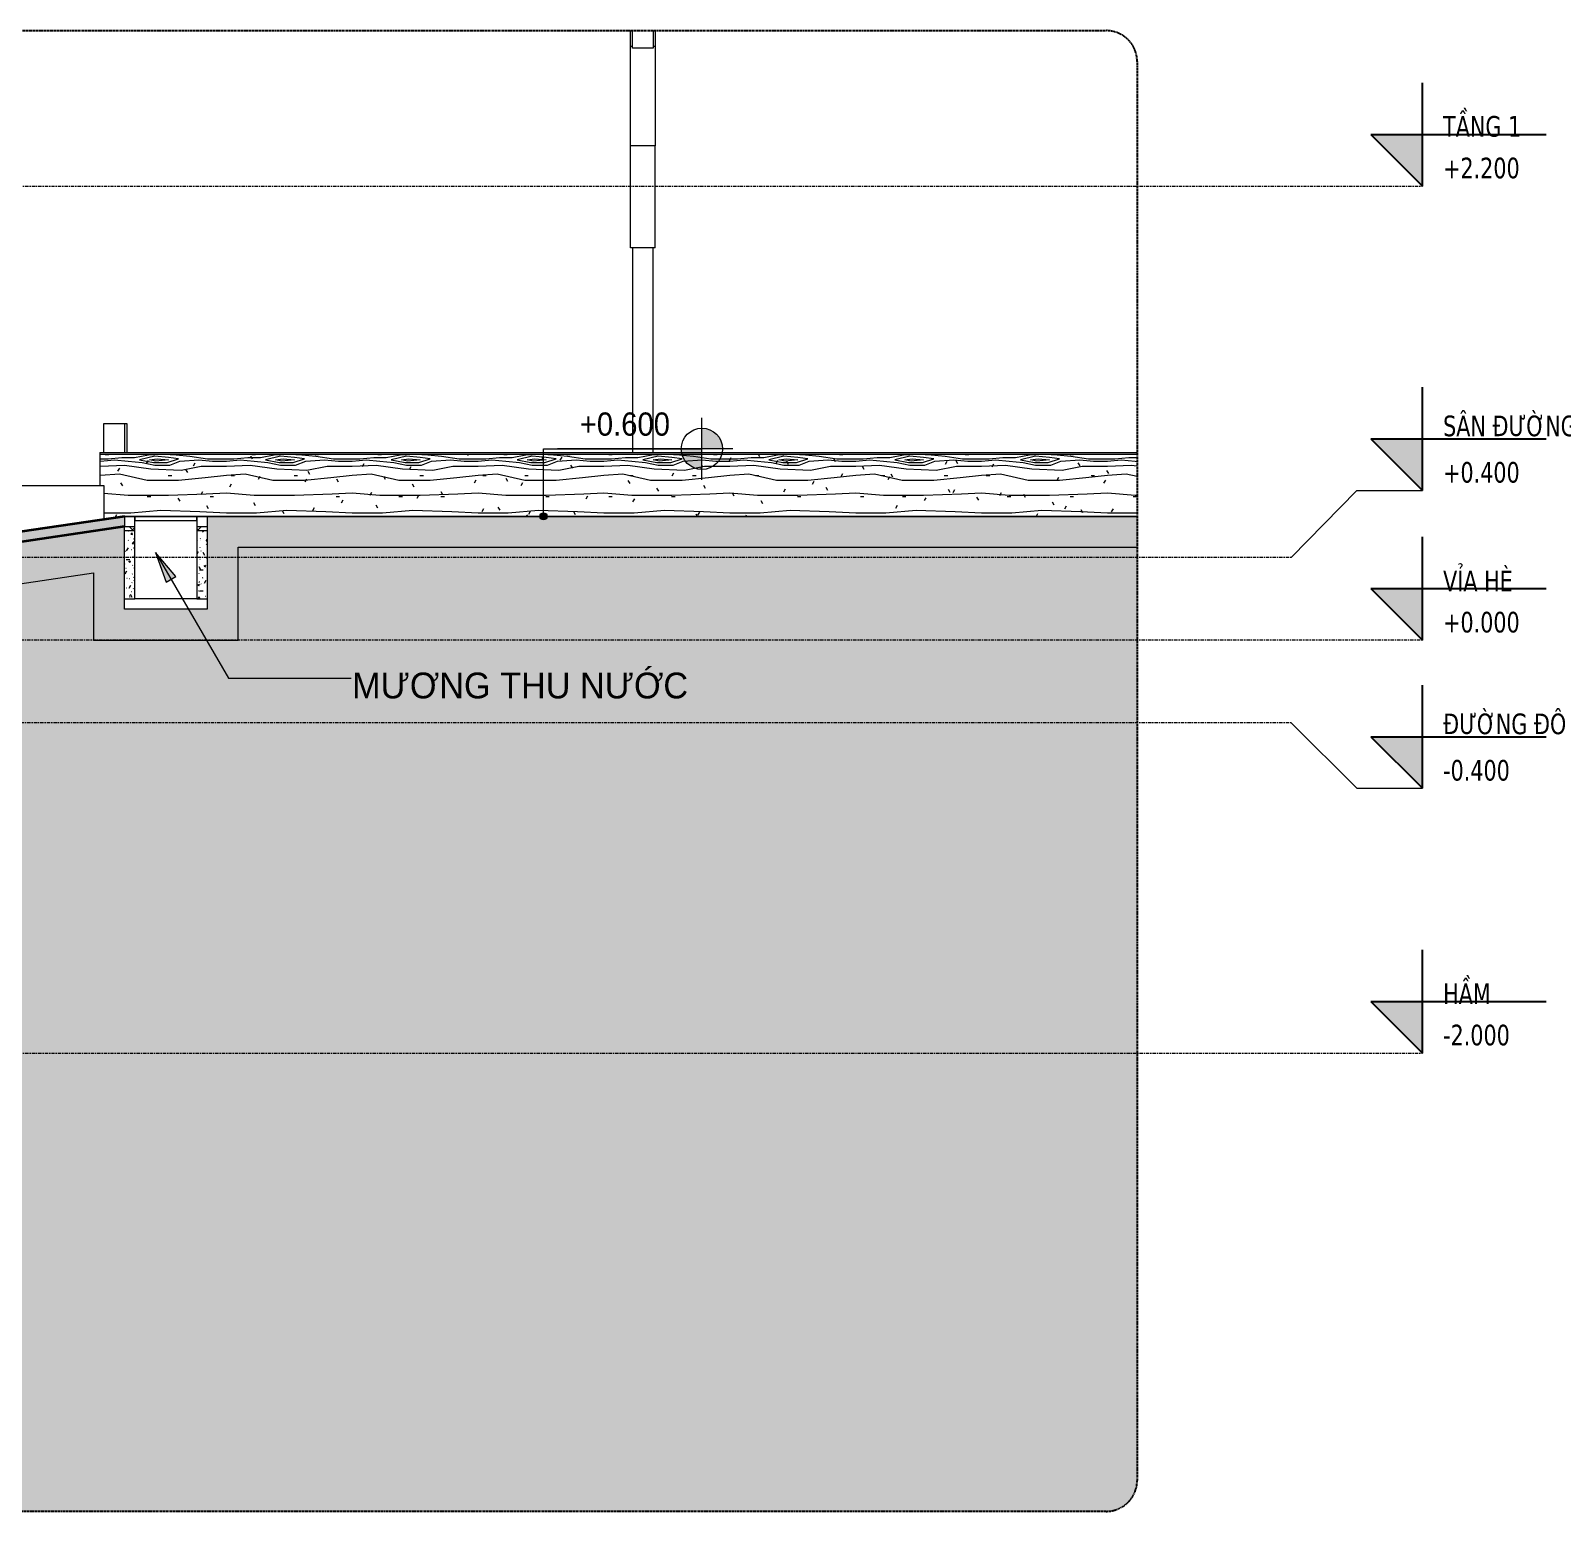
# Model space of a CAD drawing. Header units: millimetres. Extents: x 42313 to 135642, y -5392 to 75500.
# Drawn here: x 122241 to 129661, y -4220 to 2953 of the extents above; entities that cross this region are included whole.
import ezdxf

# ---------------------------------------------------------------- set-up
doc = ezdxf.new("R2010")
doc.units = ezdxf.units.MM
doc.linetypes.add('Centre', pattern=[31.75, 6.35, -4.7625, 15.875, -4.7625])
doc.linetypes.add('Hidden', pattern=[7.14375, 4.7625, -2.38125])
for name, color, linetype, lineweight in [('0-4', 130, 'Continuous', 5), ('A-DETL-GENF', 92, 'Continuous', 18), ('A-DETL-GENF-1', 9, 'Continuous', 18), ('A-DETL-GENF-3', 92, 'Hidden', 25), ('A-DETL-THIN', 151, 'Continuous', 18), ('A-FLOR', 192, 'Continuous', 18), ('A-FLOR-FNSH-2', 31, 'Continuous', 35), ('A-FLOR-FNSH-3', 250, 'Continuous', 35), ('A-FLOR-FNSH-4', 7, 'Continuous', 18), ('A-FLOR-LEVL', 51, 'Continuous', 9), ('A-FLOR-LEVL-1', 51, 'Continuous', 25), ('A-FLOR-LEVL-2', 51, 'Centre', 9), ('A-FLOR-MCUT', 51, 'Continuous', 18), ('A-FLOR-PATT-5', 8, 'Continuous', 18), ('A-WALL', 113, 'Continuous', 18), ('A-WALL-PATT-4', 254, 'Continuous', 18), ('G-ANNO-DIMS', 111, 'Continuous', 9), ('G-ANNO-TEXT-1', 170, 'Continuous', 9), ('G-ANNO-TEXT-2', 7, 'Continuous', 9), ('M-EQPM', 50, 'Continuous', 18), ('S-COLS', 52, 'Continuous', 18)]:
    doc.layers.add(name, color=color, linetype=linetype, lineweight=lineweight)
doc.styles.add('Arial_2', font='arial.ttf', dxfattribs={"width": 0.95, "height": 125})
doc.styles.add('Arial_3', font='arial.ttf', dxfattribs={"width": 0.9, "height": 112.5})
doc.styles.add('Tahoma_B_1', font='tahomabd.ttf', dxfattribs={"width": 0.85, "height": 100})
pattern_1 = [(0, (113560.343, 15225), (203.2, 50.8), [16.764, -135.636, 16.764, -135.636, -812.8]), (0, (113560.343, 15225), (203.2, 50.8), [-304.8, 16.764, -288.036, 16.764, -135.636, -355.6]), (0, (113560.343, 15225), (203.2, 50.8), [-762, 16.764, -84.836, 16.764, -237.236]), (120, (113636.543, 15250.4), (-145.59409, 150.57636), [16.764, -135.636, 16.764, -135.636, -812.8]), (120, (113636.543, 15250.4), (-145.59409, 150.57636), [-304.8, 16.764, -288.036, 16.764, -135.636, -355.6]), (120, (113636.543, 15250.4), (-145.59409, 150.57636), [-762, 16.764, -84.836, 16.764, -237.236]), (240, (113661.943, 15352), (-57.60591, -201.37636), [16.764, -135.636, 16.764, -135.636, -812.8]), (240, (113661.943, 15352), (-57.60591, -201.37636), [-304.8, 16.764, -288.036, 16.764, -135.636, -355.6]), (240, (113661.943, 15352), (-57.60591, -201.37636), [-762, 16.764, -84.836, 16.764, -237.236])]

# ---------------------------------------------------------------- blocks, each defined once
blk = doc.blocks.new('NCV_TKTC_KET CAU_rvt-3-TKCS_RAMP DỐC 1 - MẶT CẮT DỌC')
at = {"layer": 'A-FLOR-FNSH-3'}
blk.add_line((63152.6, 550), (47702.6, -1719.5), dxfattribs=at)
blk = doc.blocks.new('TRỤ ĐỂ XE - TRỤ ĐỂ XE-2599185-TKCS_RAMP DỐC 1 - MẶT CẮT DỌC')
at = {"layer": 'S-COLS'}
for p, q in [((65602.6, 2877.3), (65602.6, 2952.8)), ((65612.6, 2867.6), (65612.6, 2952.8)), ((65712.6, 2952.8), (65712.6, 2867.6)), ((65722.6, 2952.8), (65722.6, 2877.3)), ((65602.6, 2394.2), (65602.6, 2877.3)), ((65602.6, 2877.3), (65612.6, 2877.3)), ((65712.6, 2867.6), (65612.6, 2867.6)), ((65712.6, 2877.3), (65722.6, 2877.3)), ((65722.6, 2877.3), (65722.6, 2394.2)), ((65602.6, 1900), (65602.6, 2394.2)), ((65722.6, 2394.2), (65602.6, 2394.2)), ((65722.6, 1900), (65722.6, 2394.2)), ((65722.6, 1900), (65602.6, 1900)), ((65612.6, 1900), (65612.6, 910)), ((65712.6, 910), (65712.6, 1900))]:
    blk.add_line(p, q, dxfattribs=at)
blk = doc.blocks.new('THOAT NUOC 300 - w300-4722305-TKCS_RAMP DỐC 1 - MẶT CẮT DỌC')
at = {"layer": 'M-EQPM'}
for p, q in [((63202.564287, 600), (63152.564287, 600)), ((63152.564287, 600), (63152.564287, 550)), ((63202.564287, 600), (63202.564287, 580)), ((63502.564287, 600), (63202.564287, 600)), ((63202.564287, 550), (63202.564287, 600)), ((63502.564287, 580), (63502.564287, 600)), ((63552.564287, 600), (63502.564287, 600)), ((63502.564287, 600), (63502.564287, 550)), ((63152.564287, 550), (63202.564287, 550)), ((63202.564287, 580), (63502.564287, 580)), ((63502.564287, 550), (63552.564287, 550))]:
    blk.add_line(p, q, dxfattribs=at)
blk = doc.blocks.new('BORDER VIEW - BORDER VIEW-2145498-TKCS_RAMP DỐC 1 - MẶT CẮT DỌC')
at = {"layer": 'A-DETL-GENF-3'}
for p, q in [((41142.6, 2952.8), (67907.1, 2952.8)), ((68057.1, 2802.8), (68057.1, -4070)), ((67907.1, -4220), (41142.6, -4220))]:
    blk.add_line(p, q, dxfattribs=at)
for centre, start, end in [((67907.1, 2802.8), 0, 90), ((67907.1, -4070), 270, 360)]:
    blk.add_arc(centre, 150, start, end, dxfattribs=at)
blk = doc.blocks.new('Level - CAO ĐỘ LEVEL-350587-TKCS_RAMP DỐC 1 - MẶT CẮT DỌC')
at = {"layer": 'A-FLOR-LEVL'}
blk.add_hatch(color=256, dxfattribs=at).paths.add_polyline_path([(69438.7, 2450), (69438.7, 2200), (69188.7, 2450)])
at = {"layer": 'A-FLOR-LEVL-1'}
for p, q in [((69438.7, 2200), (69438.7, 2700)), ((69188.7, 2450), (69438.7, 2200)), ((69188.7, 2450), (70038.7, 2450))]:
    blk.add_line(p, q, dxfattribs=at)
blk = doc.blocks.new('Spot Elevations - M_Spot Elevation - Target Filled-350595-TKCS_RAMP DỐC 1 - MẶT CẮT DỌC')
at = {"layer": 'G-ANNO-DIMS'}
h = blk.add_hatch(color=256, dxfattribs=at)
edge = h.paths.add_edge_path()
edge.add_line((65948.9, 926.8), (66048.9, 926.8))
edge.add_arc((65948.9, 926.8), 100, 0, 90)
edge.add_line((65948.9, 1026.8), (65948.9, 926.8))
h = blk.add_hatch(color=256, dxfattribs=at)
edge = h.paths.add_edge_path()
edge.add_line((65948.9, 926.8), (65848.9, 926.8))
edge.add_arc((65948.9, 926.8), 100, 180, 270)
edge.add_line((65948.9, 826.8), (65948.9, 926.8))
for p, q in [((65948.9, 776.8), (65948.9, 1076.8)), ((66098.9, 926.8), (65248.9, 926.8))]:
    blk.add_line(p, q, dxfattribs=at)
blk.add_circle((65948.9, 926.8), 100, dxfattribs=at)

msp = doc.modelspace()

# ---------------------------------------------------------------- hatches: boundary and pattern name
at = {"layer": 'A-DETL-GENF-1'}
h = msp.add_hatch(dxfattribs=at)
h.set_pattern_fill('FP_14', color=256, style=0, pattern_type=2)
h.set_pattern_definition([(50, (113560.34, 15225), (364.368, -31.8783), [38.1, -419.1]), (355, (113560.34, 15225), (-70.486, 382.113), [30.48, -335.28]), (100.451, (113590.7, 15222.34), (293.885, 350.2334), [32.38, -356.18]), (46.184, (113560.34, 15326.6), (542.1585, -84.086), [57.15, -628.65]), (96.636, (113605.5, 15319.6), (474.805, 494.855), [48.57, -534.27]), (351.184, (113560.34, 15326.6), (474.81, 494.85), [45.72, -502.92]), (21, (113611.14, 15301.2), (303.2285, -204.5305), [38.1, -419.1]), (326, (113611.14, 15301.2), (123.604, 368.376), [30.48, -335.28]), (71.451, (113636.4, 15284.16), (426.834, 163.843), [32.38, -356.18]), (37.5, (113560.34, 15225), (6.17665, 169.11015), [3.353, -327.863, 3.353, -337.007, -336.55]), (37.5, (113560.34, 15225), (6.17665, 169.11015), [-671.576, 3.353, -333.197]), (7.5, (113560.34, 15225), (133.6389, 200.3615), [3.353, -190.703, 3.353, -320.243, -128.27]), (7.5, (113560.34, 15225), (133.6389, 200.3615), [-517.652, 3.353, -124.917]), (327.5, (113447.06, 15225), (271.1818, -11.4584), [3.353, -123.647, 3.353, -392.887, -525.78]), (327.5, (113447.06, 15225), (271.1818, -11.4584), [-523.24, 3.353, -522.427]), (317.5, (113396.26, 15225), (296.2585, 50.8528), [3.353, -161.747, 3.353, -259.791, -373.38]), (317.5, (113396.26, 15225), (296.2585, 50.8528), [-428.244, 3.353, -370.027]), (45, (113560.34, 15225), (-125.7236, 125.7236), []), (45, (113560.34, 15415.5), (-125.7236, 125.7236), [])])
h.paths.add_polyline_path([(106646.6, -2660), (107346.6, -2660), (107346.6, -1906.9), (122546.6, 325.8), (122546.6, 0), (123246.6, 0), (123246.6, 450), (127601.1, 450), (127601.1, 600), (123096.6, 600), (123096.6, 150), (122696.6, 150), (122696.6, 549.5), (107146.6, -1734.7), (107146.6, -2460), (106646.6, -2460)])
h.paths.add_polyline_path([(106646.6, -2050), (106647.1, -2050), (106647.1, -1808.1), (105000.2, -2050), (106422.7, -2050)])
h = msp.add_hatch(dxfattribs=at)
h.set_pattern_fill('FP_26', color=256, style=0, pattern_type=2)
h.set_pattern_definition([(0, (113560.34, 15225), (241.935, 241.935), [241.935, -241.935]), (0, (113560.34, 15315.73), (241.935, 241.935), [241.935, -241.935]), (0, (113560.34, 15406.45), (241.935, 241.935), [241.935, -241.935]), (90, (113590.59, 15436.7), (-241.935, 241.935), [241.935, -241.935]), (90, (113681.3, 15436.7), (-241.935, 241.935), [241.935, -241.935]), (90, (113772.04, 15436.7), (-241.935, 241.935), [241.935, -241.935])])
h.paths.add_polyline_path([(101006.7, -4220), (127451.1, -4220), (127489.9, -4214.9), (127526.1, -4199.9), (127557.1, -4176.1), (127581, -4145), (127596, -4108.8), (127601.1, -4070), (127601.1, 450), (123246.6, 450), (123246.6, 0), (122546.6, 0), (122546.6, 325.8), (107346.6, -1906.9), (107346.6, -2660), (106646.6, -2660), (106646.6, -3550), (102646.6, -3550), (102646.6, -2350), (100536.6, -2350), (100536.6, -4070), (100541.7, -4108.8), (100556.7, -4145), (100580.5, -4176.1), (100611.6, -4199.9), (100647.7, -4214.9), (100686.6, -4220)])
h.paths.add_polyline_path([(112996.6, -2750), (112596.6, -2750), (112596.6, -2050), (112996.6, -2050), (112996.6, -2443.7)])
h.paths.add_polyline_path([(108746.6, -2750), (108446.6, -2750), (108446.6, -2050), (108746.6, -2050), (108746.6, -2443.7)])
at = {"layer": 'A-FLOR-PATT-5'}
h = msp.add_hatch(dxfattribs=at)
h.set_pattern_fill('FP_15', color=256, style=0, pattern_type=2)
h.set_pattern_definition(pattern_1)
h.paths.add_polyline_path([(104996.6, -2050), (105000.2, -2050), (106597.1, -1815.4), (106597.1, -1764.9), (104996.6, -2000)])
h.paths.add_polyline_path([(107197.1, -1727.3), (122696.6, 550), (122696.6, 600), (107197.1, -1676.8), (107197.1, -1720.8)])
h = msp.add_hatch(dxfattribs=at)
h.set_pattern_fill('FP_20', color=256, style=0, pattern_type=2)
h.set_pattern_definition([(45, (113560.34, 15225), (-53.033, 53.033), []), (135, (113560.34, 15225), (-53.033, -53.033), [])])
h.paths.add_polyline_path([(123096.6, 530), (123096.6, 550), (123046.6, 550), (123046.6, 530)])
h.paths.add_polyline_path([(122696.6, 530), (122746.6, 530), (122746.6, 550), (122696.6, 549.5)])
h = msp.add_hatch(dxfattribs=at)
h.set_pattern_fill('FP_15', color=256, style=0, pattern_type=2)
h.set_pattern_definition(pattern_1)
h.paths.add_polyline_path([(123096.6, 200), (123096.6, 530), (123046.6, 530), (123046.6, 200)])
h.paths.add_polyline_path([(122696.6, 200), (122746.6, 200), (122746.6, 530), (122696.6, 530), (122696.6, 281.7)])
h = msp.add_hatch(dxfattribs=at)
h.set_pattern_fill('FP_21', color=256, style=0, pattern_type=2)
h.set_pattern_definition([(50, (113560.34, 15225), (91.09195, -7.96922), [9.525, -104.775]), (355, (113560.34, 15225), (-17.6212, 95.5283), [7.62, -83.82]), (100.451, (113567.93, 15224.34), (73.47134, 87.55785), [8.095, -89.045]), (46.184, (113560.34, 15250.4), (135.5398, -21.0213), [14.287, -157.162]), (96.636, (113571.64, 15248.65), (118.7017, 123.7142), [12.143, -133.568]), (351.184, (113560.34, 15250.4), (118.7029, 123.713), [11.43, -125.73]), (21, (113573.04, 15244.05), (75.80726, -51.1323), [9.525, -104.775]), (326, (113573.04, 15244.05), (30.9012, 92.09387), [7.62, -83.82]), (71.451, (113579.36, 15239.79), (106.70837, 40.9602), [8.095, -89.045]), (37.5, (113560.343, 15225), (1.54416, 42.27754), [1.676, -81.128, 1.676, -83.414, -84.138]), (37.5, (113560.343, 15225), (1.54416, 42.27754), [-167.894, 1.676, -82.461]), (7.5, (113560.343, 15225), (33.40972, 50.09037), [1.676, -46.838, 1.676, -79.223, -32.068]), (7.5, (113560.343, 15225), (33.40972, 50.09037), [-129.413, 1.676, -30.391]), (327.5, (113532.022, 15225), (67.79551, -2.864035), [1.676, -30.074, 1.676, -97.384, -131.445]), (327.5, (113532.022, 15225), (67.79551, -2.864035), [-130.81, 1.676, -129.769]), (317.5, (113519.32, 15225), (74.06478, 12.71375), [1.676, -39.599, 1.676, -64.11, -93.345]), (317.5, (113519.32, 15225), (74.06478, 12.71375), [-107.061, 1.676, -91.669])])
h.paths.add_polyline_path([(123096.6, 200), (123096.6, 530), (123046.6, 530), (123046.6, 200)])
h.paths.add_polyline_path([(122696.6, 200), (122746.6, 200), (122746.6, 530), (122696.6, 530), (122696.6, 281.7)])
at = {"layer": 'A-WALL-PATT-4'}
h = msp.add_hatch(dxfattribs=at)
h.set_pattern_fill('FP_23', color=256, style=0, pattern_type=2)
h.set_pattern_definition([(0, (113560.34, 15225), (406.4, 101.6), [16.764, -288.036, 16.764, -288.036, -1625.6]), (0, (113560.34, 15225), (406.4, 101.6), [-609.6, 16.764, -592.836, 16.764, -288.036, -711.2]), (0, (113560.34, 15225), (406.4, 101.6), [-1524, 16.764, -186.436, 16.764, -491.236]), (120, (113712.74, 15275.8), (-291.1882, 301.1527), [16.764, -288.036, 16.764, -288.036, -1625.6]), (120, (113712.74, 15275.8), (-291.1882, 301.1527), [-609.6, 16.764, -592.836, 16.764, -288.036, -711.2]), (120, (113712.74, 15275.8), (-291.1882, 301.1527), [-1524, 16.764, -186.436, 16.764, -491.236]), (240, (113763.54, 15479), (-115.2118, -402.7527), [16.764, -288.036, 16.764, -288.036, -1625.6]), (240, (113763.54, 15479), (-115.2118, -402.7527), [-609.6, 16.764, -592.836, 16.764, -288.036, -711.2]), (240, (113763.54, 15479), (-115.2118, -402.7527), [-1524, 16.764, -186.436, 16.764, -491.236])])
h.paths.add_polyline_path([(122596.6, 585.3), (122696.6, 600), (127601.1, 600), (127601.1, 900), (122576.6, 900), (122576.6, 750), (122596.6, 750), (122596.6, 600)])
h = msp.add_hatch(dxfattribs=at)
h.set_pattern_fill('FP_25', color=256, style=0, pattern_type=2)
h.set_pattern_definition([(349.695, (122765.54, 869.39), (3657.5982, -609.61005), [68.155, -6747.38]), (0, (122832.6, 857.2), (609.6, 609.6), [67.056, -542.544]), (18.435, (122899.65, 857.2), (1219.199, 609.6016), [57.83, -1869.893]), (172.875, (122954.514, 875.49), (4267.1994, -609.5991), [49.148, -4865.604]), (174.806, (122905.746, 881.584), (6096.00395, -609.5547), [67.333, -6665.92]), (194.036, (122838.69, 887.68), (-1828.802, -609.5924), [75.403, -2438.04]), (9.462, (122814.31, 869.39), (3048.005, 609.5835), [37.08, -3670.97]), (353.66, (122850.88, 875.49), (-4876.8008, 609.5835), [55.202, -5464.96]), (185.711, (122905.746, 869.39), (-5486.3951, -609.63944), [61.264, -6065.14]), (168.69, (122844.79, 863.3), (2438.4, -609.6026), [31.084, -3077.28]), (354.806, (122710.674, 863.296), (-6096.00395, 609.5547), [67.333, -6665.92]), (348.69, (122777.73, 857.2), (-2438.4, 609.6026), [62.167, -3046.194]), (0, (122838.7, 845), (609.6, 609.6), [73.15, -536.45]), (20.556, (122911.84, 845.01), (3048.0001, 1219.197), [52.084, -5156.34]), (3.814, (122960.61, 863.296), (8534.40115, 609.5889), [91.643, -9072.654]), (354.806, (123052.05, 869.39), (-6096.00395, 609.5547), [67.333, -6665.92]), (0, (123119.1, 863.3), (609.6, 609.6), [67.056, -542.544]), (5.194, (122576.56, 863.296), (6096.00395, 609.5547), [67.333, -6665.92]), (354.806, (122643.62, 869.39), (-6096.00395, 609.5547), [67.333, -6665.92]), (0, (122576.56, 875.5), (609.6, 609.6), [36.576, -573.024]), (5.194, (122613.14, 875.49), (6096.00395, 609.5547), [67.333, -6665.92]), (0, (122680.2, 881.6), (609.6, 609.6), [60.96, -548.64]), (10.305, (122741.154, 881.584), (-3657.5982, -609.61005), [68.155, -6747.38]), (5.194, (122808.21, 893.776), (6096.00395, 609.5547), [67.333, -6665.92]), (354.806, (122875.266, 899.87), (-6096.00395, 609.5547), [67.333, -6665.92]), (354.806, (122942.32, 893.776), (-6096.00395, 609.5547), [67.333, -6665.92]), (351.87, (123009.38, 887.68), (-3657.6004, 609.5929), [86.21, -4224.31]), (0, (123094.7, 875.5), (609.6, 609.6), [91.44, -518.16]), (347.471, (123070.34, 509.73), (3047.9989, -609.6108), [56.202, -5564.033]), (354.289, (123125.2, 497.536), (-5486.3951, 609.6394), [61.264, -6065.14]), (8.13, (123070.34, 509.73), (3657.6004, 609.5929), [43.105, -4267.42]), (9.462, (123113.01, 515.82), (3048.005, 609.5835), [74.16, -3633.89]), (0, (122576.56, 528), (609.6, 609.6), [73.15, -536.45]), (350.538, (122649.71, 528.02), (-3048.005, 609.5835), [37.08, -3670.97]), (201.801, (122686.29, 521.92), (1828.8045, 609.5868), [32.83, -3249.97]), (192.995, (122655.81, 509.73), (5486.39314, 1219.23746), [81.33, -8051.747]), (352.875, (123137.394, 509.73), (-4267.1994, 609.5991), [49.148, -4865.604]), (7.125, (123137.394, 509.73), (4267.1994, 609.5991), [49.148, -4865.604]), (0, (122576.56, 515.8), (609.6, 609.6), [48.77, -560.83]), (194.036, (122625.33, 515.82), (-1828.802, -609.5924), [50.27, -2463.177]), (356.633, (122710.674, 534.112), (-9753.5944, 609.69188), [103.81, -10277.302]), (357.709, (122814.306, 528.016), (-14630.39665, 609.69909), [152.522, -15099.665]), (3.18, (122966.706, 521.92), (10363.1983, 609.6312), [109.897, -10879.823]), (9.462, (123076.43, 528.02), (3048.005, 609.5835), [111.24, -3596.81]), (10.305, (122576.56, 473.15), (-3657.5982, -609.61005), [68.155, -6747.38]), (15.945, (122643.62, 485.34), (-2438.4042, -609.5832), [88.76, -4349.196]), (0, (122728.96, 509.7), (609.6, 609.6), [79.25, -530.35]), (351.87, (122808.21, 509.73), (-3657.6004, 609.5929), [86.21, -4224.31]), (3.576, (122893.554, 497.536), (9144.00297, 609.5468), [97.726, -9674.906]), (351.254, (122991.09, 503.63), (4267.20096, -609.58783), [80.18, -7937.856]), (345.964, (123070.34, 491.44), (-1828.802, 609.5924), [75.403, -2438.04]), (0, (123143.5, 473.15), (609.6, 609.6), [42.67, -566.93]), (174.806, (122710.674, 534.11), (6096.00395, -609.5547), [134.665, -6598.587]), (355.236, (122576.56, 570.69), (-6705.59647, 609.64143), [146.81, -7193.745]), (0, (122722.87, 558.5), (609.6, 609.6), [140.21, -469.39]), (4.086, (122863.074, 558.496), (7924.79503, 609.65274), [171.123, -8385.02]), (0, (123033.76, 570.7), (609.6, 609.6), [152.4, -457.2]), (7.125, (122576.56, 442.67), (4267.1994, 609.5991), [147.443, -4767.31]), (6.34, (122722.866, 460.96), (4876.8008, 609.5835), [110.403, -5409.758]), (357.51, (122832.594, 473.152), (-13411.19697, 609.70439), [140.34, -13893.706]), (353.48, (122972.802, 467.056), (-15849.59217, 1828.85517), [214.749, -21260.135]), (3.013, (122576.562, 838.912), (10972.79715, 609.6408), [115.984, -11482.446]), (351.87, (122692.39, 845.01), (-3657.6004, 609.5929), [129.316, -4181.21]), (357.614, (122820.402, 826.72), (-14020.79943, 609.61372), [146.431, -14496.664]), (10.62, (122966.706, 820.624), (-6705.59246, -1219.23973), [99.236, -9824.334]), (0, (123064.24, 838.9), (609.6, 609.6), [121.92, -487.68]), (356.82, (122576.562, 912.064), (-10363.1983, 609.6312), [109.897, -10879.823]), (6.009, (122686.29, 905.968), (-6095.999, -609.59918), [116.464, -11529.93]), (6.71, (122802.114, 918.16), (-5486.39734, -609.61573), [104.346, -10330.325]), (354.289, (122905.746, 930.35), (-5486.3951, 609.63944), [122.528, -6003.877]), (347.905, (123027.666, 918.16), (-5486.39487, 1219.22295), [87.28, -8640.862]), (9.462, (123113.01, 899.87), (3048.005, 609.5835), [74.16, -3633.89]), (3.814, (122576.562, 796.24), (8534.40115, 609.5889), [91.643, -9072.654]), (347.196, (122668.002, 802.336), (-7924.80896, 1828.76326), [137.532, -13615.67]), (0, (122802.1, 771.86), (609.6, 609.6), [152.4, -457.2]), (5.44, (122954.514, 771.856), (-6705.6025, -609.56085), [128.595, -12730.932]), (6.71, (123082.53, 784.048), (-5486.39734, -609.61573), [104.346, -10330.325]), (0, (122576.56, 954.74), (609.6, 609.6), [103.63, -505.97]), (8.13, (122680.19, 954.74), (3657.6004, 609.5929), [172.42, -4138.1]), (357.614, (122850.882, 979.12), (-14020.79943, 609.61372), [146.431, -14496.664]), (354.472, (122997.186, 973.024), (12801.59101, -1219.3029), [189.859, -18796.025]), (6.843, (122576.562, 400), (-10363.19504, -1219.24128), [153.494, -15195.842]), (0, (122728.96, 418.3), (609.6, 609.6), [170.69, -438.91]), (356.348, (122899.65, 418.288), (-18897.604963, 1219.126665), [287.095, -28422.422]), (0, (122576.56, 613.36), (609.6, 609.6), [146.304, -463.296]), (4.764, (122722.866, 613.36), (6705.59647, 609.64143), [146.81, -7193.745]), (358.152, (122869.17, 625.552), (-18287.99624, 609.72412), [189.074, -18718.355]), (357.274, (123058.146, 619.456), (-12192.00424, 609.53415), [128.16, -12687.945]), (354.806, (122576.56, 710.896), (-6096.00395, 609.5547), [134.665, -6598.587]), (0, (122710.7, 698.7), (609.6, 609.6), [195.07, -414.53]), (1.909, (122905.746, 698.704), (17678.40105, 609.55323), [182.982, -18115.176]), (3.576, (123088.626, 704.8), (9144.00297, 609.5468), [97.726, -9674.906])])
h.paths.add_polyline_path([(122596.6, 585.3), (122696.6, 600), (127601.1, 600), (127601.1, 900), (122576.6, 900), (122576.6, 750), (122596.6, 750), (122596.6, 600)])
at = {"layer": 'G-ANNO-DIMS'}
h = msp.add_hatch(color=256, dxfattribs=at)
edge = h.paths.add_edge_path()
edge.add_arc((124725.5, 600), 17.5, 0, 360)
at = {"layer": 'G-ANNO-TEXT-1'}
msp.add_hatch(color=256, dxfattribs=at).paths.add_polyline_path([(122845.8, 424.6), (122898.4, 281.7), (122944.1, 308.3)])

# ---------------------------------------------------------------- linework, layer by layer
at = {"layer": 'A-DETL-THIN'}
for p, q in [((104656.2, -2050), (122696.6, 600)), ((122696.6, 600), (127601.1, 600)), ((127601.1, 600), (123096.6, 600)), ((123096.6, 600), (123096.6, 150)), ((122696.6, 549.5), (107146.6, -1734.7)), ((122696.6, 150), (122696.6, 549.5)), ((123246.6, 0), (123246.6, 450)), ((123246.6, 450), (127601.1, 450)), ((107346.6, -1906.9), (122546.6, 325.8)), ((122546.6, 325.8), (122546.6, 0)), ((123096.6, 150), (122696.6, 150)), ((122546.6, 0), (123246.6, 0))]:
    msp.add_line(p, q, dxfattribs=at)
at = {"layer": 'A-FLOR'}
for p, q in [((122576.6, 910), (127601.1, 910)), ((122576.6, 910), (122576.6, 900)), ((127601.1, 900), (122576.6, 900)), ((119696.6, 750), (122596.6, 750)), ((122596.6, 750), (122596.6, 585.3)), ((123046.6, 200), (122746.6, 200))]:
    msp.add_line(p, q, dxfattribs=at)
at = {"layer": 'A-FLOR-FNSH-2'}
msp.add_line((122696.6, 600), (107197.1, -1676.8), dxfattribs=at)
at = {"layer": 'A-FLOR-FNSH-4'}
for p, q in [((122746.6, 200), (122746.6, 550)), ((123046.6, 550), (123046.6, 200)), ((122696.6, 200), (122746.6, 200)), ((123046.6, 200), (123096.6, 200))]:
    msp.add_line(p, q, dxfattribs=at)
at = {"layer": 'A-FLOR-LEVL'}
for p, q in [((128347.7, 400), (128665.2, 725.8)), ((128665.2, 725.8), (128982.7, 725.8)), ((128347.7, -400), (128665.2, -717.5)), ((128665.2, -717.5), (128982.7, -717.5))]:
    msp.add_line(p, q, dxfattribs=at)
at = {"layer": 'A-FLOR-LEVL-2'}
for p, q in [((99185.1, 2200), (128982.7, 2200)), ((128347.7, 400), (99185.1, 400)), ((128982.7, 0), (99185.1, 0)), ((128347.7, -400), (99185.1, -400)), ((99185.1, -2000), (128982.7, -2000))]:
    msp.add_line(p, q, dxfattribs=at)
at = {"layer": 'A-FLOR-MCUT'}
for p, q in [((122746.6, 530), (122696.6, 530)), ((123096.6, 530), (123046.6, 530))]:
    msp.add_line(p, q, dxfattribs=at)
at = {"layer": 'A-WALL'}
for p, q in [((122596.6, 1050), (122706.6, 1050)), ((122596.6, 910), (122596.6, 1050)), ((122696.6, 1050), (122696.6, 910)), ((122706.6, 1050), (122706.6, 910)), ((122576.6, 900), (122576.6, 750))]:
    msp.add_line(p, q, dxfattribs=at)
at = {"layer": 'G-ANNO-DIMS'}
for p, q in [((124725.5, 926.8), (125492.9, 926.8)), ((124725.5, 600), (124725.5, 926.8))]:
    msp.add_line(p, q, dxfattribs=at)
msp.add_circle((124725.5, 600), 17.5, dxfattribs=at)
at = {"layer": 'G-ANNO-TEXT-1'}
for p, q in [((122845.8, 424.6), (122898.4, 281.7)), ((122944.1, 308.3), (122845.8, 424.6)), ((122845.8, 424.6), (123200.2, -184.2)), ((122898.4, 281.7), (122944.1, 308.3)), ((123200.2, -184.2), (123793.5, -184.2))]:
    msp.add_line(p, q, dxfattribs=at)

# ---------------------------------------------------------------- block references
at = {"layer": '0-4'}
msp.add_blockref('NCV_TKTC_KET CAU_rvt-3-TKCS_RAMP DỐC 1 - MẶT CẮT DỌC', (59544, 0), dxfattribs=at)
at = {"layer": 'A-DETL-GENF'}
msp.add_blockref('BORDER VIEW - BORDER VIEW-2145498-TKCS_RAMP DỐC 1 - MẶT CẮT DỌC', (59544, 0), dxfattribs=at)
at = {"layer": 'A-FLOR-LEVL-1'}
for p in [(59544, 0), (59544, -1474.2), (59544, -2200), (59544, -2917.5), (59544, -4200)]:
    msp.add_blockref('Level - CAO ĐỘ LEVEL-350587-TKCS_RAMP DỐC 1 - MẶT CẮT DỌC', p, dxfattribs=at)
at = {"layer": 'G-ANNO-DIMS'}
msp.add_blockref('Spot Elevations - M_Spot Elevation - Target Filled-350595-TKCS_RAMP DỐC 1 - MẶT CẮT DỌC', (59544, 0), dxfattribs=at)
at = {"layer": 'M-EQPM'}
msp.add_blockref('THOAT NUOC 300 - w300-4722305-TKCS_RAMP DỐC 1 - MẶT CẮT DỌC', (59544, 0), dxfattribs=at)
at = {"layer": 'S-COLS'}
msp.add_blockref('TRỤ ĐỂ XE - TRỤ ĐỂ XE-2599185-TKCS_RAMP DỐC 1 - MẶT CẮT DỌC', (59544, 0), dxfattribs=at)

# ---------------------------------------------------------------- texts
at = {"layer": 'A-FLOR-LEVL', "char_height": 100, "line_spacing_factor": 0.996129, "style": 'Tahoma_B_1'}
for s, insert, width, attachment_point in [('\\pt510,1020,1530,2040,2550,3060,3570,4080,4590,5100,5610,6120,6630,7140,7650,8160,8670,9180,9690,10200,10710,11220,11730,12240,12750,13260,13770,14280,14790,15300,15810,16320;TẦNG 1', (129083, 2437.2), 452.625, 7), ('\\pt212.5,425,637.5,850,1062.5,1275,1487.5,1700,1912.5,2125,2337.5,2550,2762.5,2975,3187.5,3400,3612.5,3825,4037.5,4250,4462.5,4675,4887.5,5100,5312.5,5525,5737.5,5950,6162.5,6375,6587.5,6800;+2.200', (129083, 2337.5), 441.575, 1), ('\\pt510,1020,1530,2040,2550,3060,3570,4080,4590,5100,5610,6120,6630,7140,7650,8160,8670,9180,9690,10200,10710,11220,11730,12240,12750,13260,13770,14280,14790,15300,15810,16320;SÂN ĐƯỜNG NỘI BỘ', (129083, 963), 1256.725, 7), ('\\pt212.5,425,637.5,850,1062.5,1275,1487.5,1700,1912.5,2125,2337.5,2550,2762.5,2975,3187.5,3400,3612.5,3825,4037.5,4250,4462.5,4675,4887.5,5100,5312.5,5525,5737.5,5950,6162.5,6375,6587.5,6800;+0.400', (129083, 863.4), 441.575, 1), ('\\pt510,1020,1530,2040,2550,3060,3570,4080,4590,5100,5610,6120,6630,7140,7650,8160,8670,9180,9690,10200,10710,11220,11730,12240,12750,13260,13770,14280,14790,15300,15810,16320;VỈA HÈ', (129083, 237.2), 427.55, 7), ('\\pt212.5,425,637.5,850,1062.5,1275,1487.5,1700,1912.5,2125,2337.5,2550,2762.5,2975,3187.5,3400,3612.5,3825,4037.5,4250,4462.5,4675,4887.5,5100,5312.5,5525,5737.5,5950,6162.5,6375,6587.5,6800;+0.000', (129083, 137.5), 441.575, 1), ('\\pt510,1020,1530,2040,2550,3060,3570,4080,4590,5100,5610,6120,6630,7140,7650,8160,8670,9180,9690,10200,10710,11220,11730,12240,12750,13260,13770,14280,14790,15300,15810,16320;ĐƯỜNG ĐÔ THỊ', (129083, -480.3), 958.8, 7), ('\\pt212.5,425,637.5,850,1062.5,1275,1487.5,1700,1912.5,2125,2337.5,2550,2762.5,2975,3187.5,3400,3612.5,3825,4037.5,4250,4462.5,4675,4887.5,5100,5312.5,5525,5737.5,5950,6162.5,6375,6587.5,6800;-0.400', (129083, -580), 396.525, 1), ('\\pt510,1020,1530,2040,2550,3060,3570,4080,4590,5100,5610,6120,6630,7140,7650,8160,8670,9180,9690,10200,10710,11220,11730,12240,12750,13260,13770,14280,14790,15300,15810,16320;HẦM', (129083, -1762.8), 283.9, 7), ('\\pt212.5,425,637.5,850,1062.5,1275,1487.5,1700,1912.5,2125,2337.5,2550,2762.5,2975,3187.5,3400,3612.5,3825,4037.5,4250,4462.5,4675,4887.5,5100,5312.5,5525,5737.5,5950,6162.5,6375,6587.5,6800;-2.000', (129083, -1862.5), 396.525, 1)]:
    msp.add_mtext(s, dxfattribs=dict(at, insert=insert, width=width, attachment_point=attachment_point))
at = {"layer": 'G-ANNO-DIMS', "insert": (124901.6, 1103.2), "char_height": 112.5, "width": 519.248, "attachment_point": 1, "line_spacing_factor": 0.941778, "style": 'Arial_3'}
msp.add_mtext('+0.600', dxfattribs=at)
at = {"layer": 'G-ANNO-TEXT-2', "insert": (123798.5, -220.3), "char_height": 125, "width": 1643.623, "attachment_point": 4, "line_spacing_factor": 0.936439, "style": 'Arial_2'}
msp.add_mtext('\\pt570,1140,1710,2280,2850,3420,3990,4560,5130,5700,6270,6840,7410,7980,8550,9120,9690,10260,10830,11400,11970,12540,13110,13680,14250,14820,15390,15960,16530,17100,17670,18240;MƯƠNG THU NƯỚC', dxfattribs=at)

doc.saveas('drawing.dxf')
